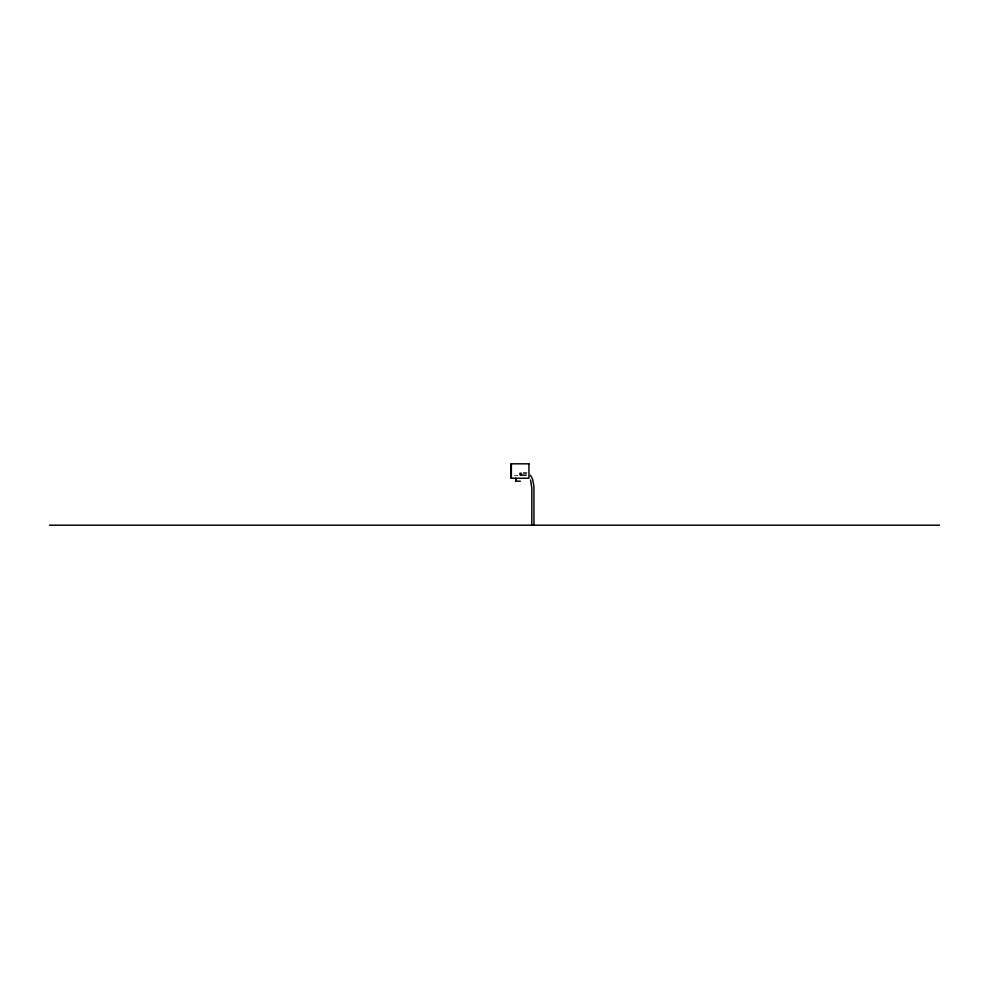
<?xml version="1.0" encoding="UTF-8"?>
<svg xmlns="http://www.w3.org/2000/svg" width="989" height="989" viewBox="0 0 989 989"><rect width="100%" height="100%" fill="white"/><g stroke="black" fill="none" stroke-linecap="round" stroke-linejoin="round"><path stroke-width="0.74" stroke-dasharray="4.95 3.71" d="M514.441 475.66L518.063 475.66"/><path stroke-width="1.48" d="M521.537 474.238C520.375 477.205 518.384 472.062 521.178 473.224M523.453 473.014L526.568 473.014M520.709 475.153L526.259 475.153M515.504 481.186L520.325 481.186M49.45 525.184L939.55 525.184M530.438 475.214L532.552 479.146L533.912 486.18L533.961 525.184M530.537 479.949L531.81 488.072L531.81 525.184M511.362 463.816L511.362 478.219M528.942 463.816L510.893 463.816L510.893 478.219L528.942 478.219L528.942 463.816M515.875 481.186L515.825 481.186A7.084 6.651 -90 0 0 515.652 478.219A7.034 6.231 -90 0 1 515.764 481.247"/></g></svg>
